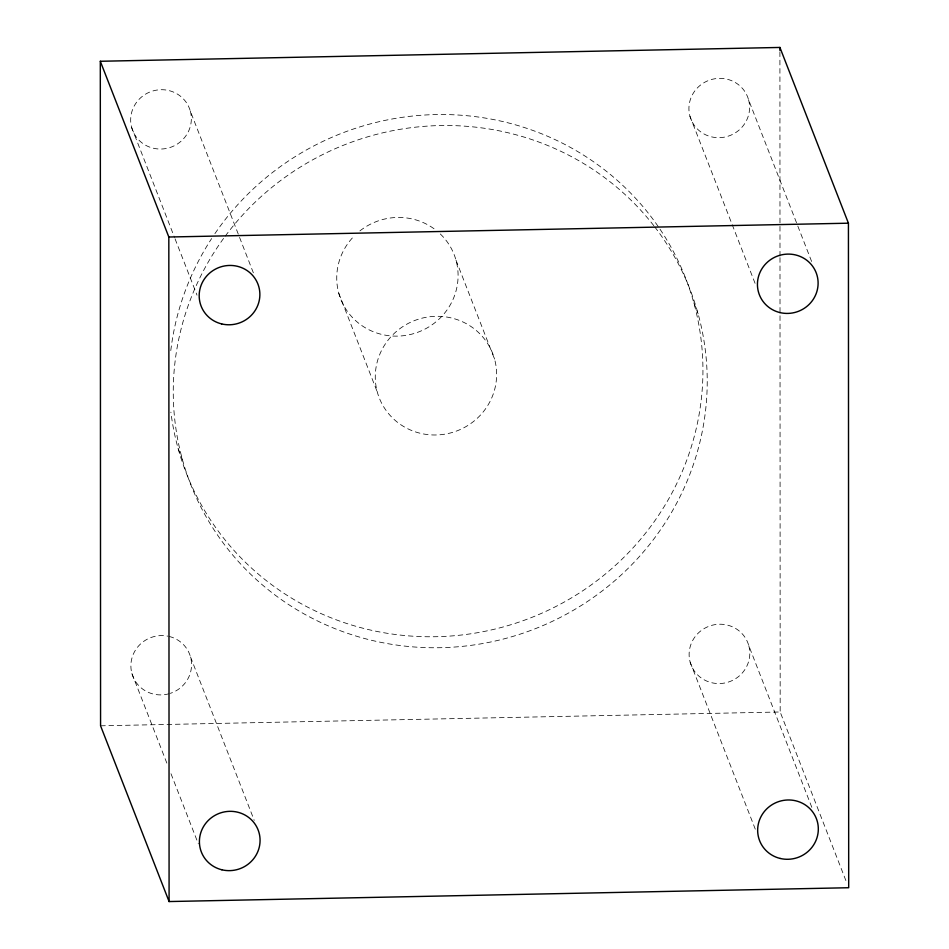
<?xml version="1.0" encoding="UTF-8"?>
<svg xmlns="http://www.w3.org/2000/svg" width="949" height="949" viewBox="0 0 949 949"><rect width="100%" height="100%" fill="white"/><g stroke="black" fill="none" stroke-linecap="round" stroke-linejoin="round"><path stroke-width="0.71" stroke-dasharray="4.75 3.56" d="M100.57 725.807L780.173 711.987L847.077 883.614M748.559 99.74A30.463 29.549 -21.3 0 1 711.418 136.834A30.463 29.549 -21.3 0 1 697.8 87.474A30.463 29.549 -21.3 0 1 748.559 99.74L811.727 261.758M689.959 116.288L755.795 285.175M693.826 302.826L698.108 313.811M748.773 645.617A30.463 29.549 -21.3 0 1 711.631 682.711A30.463 29.549 -21.3 0 1 698.001 633.351A30.463 29.549 -21.3 0 1 748.773 645.617L811.941 807.623M690.16 662.165L755.475 829.663M456.018 260.24L494.559 359.102A60.914 59.099 -21.3 0 1 420.277 433.278A60.914 59.099 -21.3 0 1 393.04 334.558A60.914 59.099 -21.3 0 1 494.559 359.102M338.817 293.336L377.358 392.198M190.31 111.092A30.463 29.549 -21.3 0 1 153.169 148.186A30.463 29.549 -21.3 0 1 139.55 98.826A30.463 29.549 -21.3 0 1 190.31 111.092L239.029 236.04M239.563 237.404L253.478 273.11M131.709 127.641L174.533 237.487M175.067 238.851L197.012 295.151M178.092 448.462L182.374 459.446M190.524 656.969L254.225 820.351M131.923 673.517L167.249 764.135M170.998 773.743L198.305 843.768M779.912 51.887L779.995 256.135M779.995 257.618L780.173 711.987M654.751 226.918A268.021 260.062 -21.3 0 1 620.088 575.996A268.021 260.062 -21.3 0 1 262.138 584.679A268.021 260.062 -21.3 0 1 224.344 237.357M225.221 236.159A268.021 260.062 -21.3 0 1 653.837 225.732M169.064 636.423A30.463 29.549 -21.3 0 1 191.556 663.98A30.463 29.549 -21.3 0 1 170.345 693.351M169.088 693.731A30.463 29.549 -21.3 0 1 130.891 666.495A30.463 29.549 -21.3 0 1 167.783 636.15M660.018 229.207A268.021 260.062 -21.3 0 1 526.849 619.306A268.021 260.062 -21.3 0 1 170.891 412.151M170.784 350.584A268.021 260.062 -21.3 0 1 211.627 238.567M214.913 233.644A268.021 260.062 -21.3 0 1 659.199 227.985M440.3 233.964A60.914 59.099 -21.3 0 1 440.336 317.868A60.914 59.099 -21.3 0 1 354.523 319.623A60.914 59.099 -21.3 0 1 354.499 235.708M359.885 230.915A60.914 59.099 -21.3 0 1 436.042 230.263"/><path stroke-width="1.42" d="M100.309 61.27L779.912 47.45L848.43 223.193L848.691 887.73L169.088 901.55L100.57 725.807L100.309 61.27L168.827 237.013L169.088 901.55M168.827 237.013L848.43 223.193M779.912 47.45L779.912 50.416M780.149 858.442A30.463 29.549 -21.3 0 0 817.291 821.36A30.463 29.549 -21.3 0 0 766.531 809.094A30.463 29.549 -21.3 0 0 780.149 858.442M221.9 869.794A30.463 29.549 -21.3 0 0 259.041 832.712A30.463 29.549 -21.3 0 0 208.282 820.446A30.463 29.549 -21.3 0 0 221.9 869.794M779.936 312.577A30.463 29.549 -21.3 0 0 817.077 275.483A30.463 29.549 -21.3 0 0 766.317 263.217A30.463 29.549 -21.3 0 0 779.936 312.577M221.686 323.929A30.463 29.549 -21.3 0 0 258.84 286.835A30.463 29.549 -21.3 0 0 208.068 274.569A30.463 29.549 -21.3 0 0 221.686 323.929"/></g></svg>
